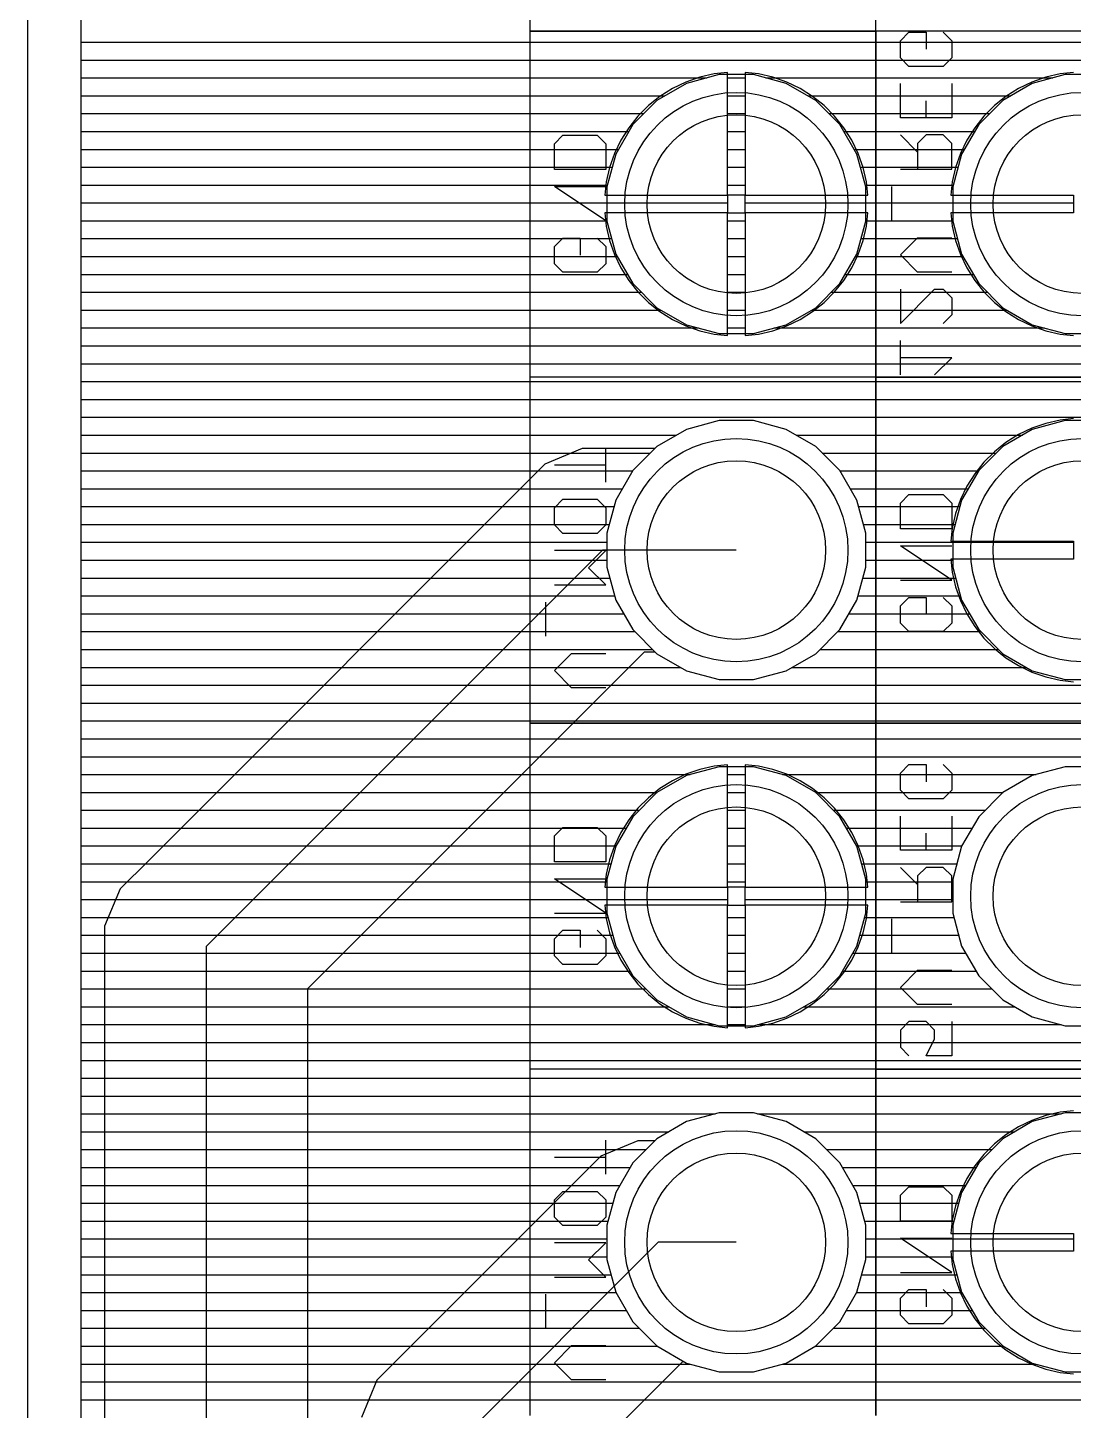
# Model space of a CAD drawing. Extents: x 0 to 5.05, y 0 to 8.75.
# Drawn here: x 0 to 0.937, y 0.855 to 2.093 of the extents above; entities that cross this region are included whole.
import ezdxf

# ---------------------------------------------------------------- set-up
doc = ezdxf.new("R2010")
doc.units = 0
for name, color, linetype in [('1', 22, 'CONTINUOUS'), ('16', 175, 'CONTINUOUS'), ('17', 82, 'CONTINUOUS'), ('20', 6, 'CONTINUOUS'), ('22', 253, 'CONTINUOUS'), ('24', 7, 'CONTINUOUS'), ('44', 253, 'CONTINUOUS'), ('52', 253, 'CONTINUOUS')]:
    doc.layers.add(name, color=color, linetype=linetype)

# ---------------------------------------------------------------- blocks, each defined once
blk = doc.blocks.new('ROUNDP')
blk.add_circle((0, 0), 0.5)

msp = doc.modelspace()

# ---------------------------------------------------------------- linework, layer by layer
at = {"layer": '1'}
for p, q in [((0.048, 0.048), (0.048, 5.090172)), ((0.048, 2.08), (3.404, 2.08)), ((0.048, 2.064), (3.404, 2.064)), ((0.048, 2.048), (0.608532, 2.048)), ((0.619728, 2.051), (0.590226, 2.043095)), ((0.650272, 2.051), (0.619728, 2.051)), ((0.679774, 2.043095), (0.650272, 2.051)), ((0.661468, 2.048), (0.910662, 2.048)), ((0.899772, 2.044189), (0.887831, 2.038439)), ((0.912282, 2.048567), (0.899772, 2.044189)), ((0.925203, 2.051516), (0.912282, 2.048567)), ((0.937, 2.052845), (0.925203, 2.051516)), ((0.048, 2.032), (0.571009, 2.032)), ((0.590226, 2.043095), (0.563774, 2.027823)), ((0.706226, 2.027823), (0.679774, 2.043095)), ((0.698991, 2.032), (0.877584, 2.032)), ((0.876609, 2.031388), (0.866247, 2.023124)), ((0.887831, 2.038439), (0.876609, 2.031388)), ((0.563774, 2.027823), (0.542177, 2.006226)), ((0.727823, 2.006226), (0.706226, 2.027823)), ((0.866247, 2.023124), (0.856876, 2.013753)), ((0.048, 2.016), (0.551951, 2.016)), ((0.718049, 2.016), (0.859123, 2.016)), ((0.856876, 2.013753), (0.848612, 2.003391)), ((0.048, 2), (0.538583, 2)), ((0.542177, 2.006226), (0.526905, 1.979774)), ((0.743095, 1.979774), (0.727823, 2.006226)), ((0.731417, 2), (0.846482, 2)), ((0.848612, 2.003391), (0.841561, 1.992169)), ((0.048, 1.984), (0.529345, 1.984)), ((0.740655, 1.984), (0.837627, 1.984)), ((0.841561, 1.992169), (0.83581, 1.980228)), ((0.526905, 1.979774), (0.519, 1.950272)), ((0.751, 1.950272), (0.743095, 1.979774)), ((0.83581, 1.980228), (0.831433, 1.967718)), ((0.048, 1.968), (0.52375, 1.968)), ((0.74625, 1.968), (0.831532, 1.968)), ((0.831433, 1.967718), (0.828484, 1.954797)), ((0.048, 1.952), (0.519463, 1.952)), ((0.519, 1.950272), (0.519, 1.919728)), ((0.750537, 1.952), (0.828169, 1.952)), ((0.751, 1.919728), (0.751, 1.950272)), ((0.828484, 1.954797), (0.827155, 1.943)), ((0.048, 1.936), (0.519, 1.936)), ((0.751, 1.936), (0.936999, 1.936)), ((0.827155, 1.943), (0.936999, 1.943)), ((0.936999, 1.943), (0.936999, 1.927)), ((0.048, 1.92), (0.519, 1.92)), ((0.519, 1.919728), (0.526905, 1.890226)), ((0.743095, 1.890226), (0.751, 1.919728)), ((0.751, 1.92), (0.827943, 1.92)), ((0.936999, 1.927), (0.827155, 1.927)), ((0.827155, 1.927), (0.828484, 1.915203)), ((0.828484, 1.915203), (0.831433, 1.902282)), ((0.048, 1.904), (0.523214, 1.904)), ((0.746785, 1.904), (0.831041, 1.904)), ((0.831433, 1.902282), (0.83581, 1.889772)), ((0.048, 1.888), (0.52819, 1.888)), ((0.526905, 1.890226), (0.542177, 1.863774)), ((0.727823, 1.863774), (0.743095, 1.890226)), ((0.74181, 1.888), (0.836664, 1.888)), ((0.83581, 1.889772), (0.841561, 1.877831)), ((0.048, 1.872), (0.537428, 1.872)), ((0.732572, 1.872), (0.845225, 1.872)), ((0.841561, 1.877831), (0.848612, 1.866609)), ((0.542177, 1.863774), (0.563774, 1.842177)), ((0.706226, 1.842177), (0.727823, 1.863774)), ((0.848612, 1.866609), (0.856876, 1.856247)), ((0.048, 1.856), (0.549951, 1.856)), ((0.720049, 1.856), (0.857123, 1.856)), ((0.856876, 1.856247), (0.866247, 1.846876)), ((0.866247, 1.846876), (0.876609, 1.838612)), ((0.048, 1.84), (0.567545, 1.84)), ((0.563774, 1.842177), (0.590226, 1.826905)), ((0.679774, 1.826905), (0.706226, 1.842177)), ((0.702455, 1.84), (0.874869, 1.84)), ((0.876609, 1.838612), (0.887831, 1.831561)), ((0.048, 1.824), (0.601068, 1.824)), ((0.590226, 1.826905), (0.619728, 1.819)), ((0.650272, 1.819), (0.679774, 1.826905)), ((0.668932, 1.824), (0.904946, 1.824)), ((0.887831, 1.831561), (0.899772, 1.82581)), ((0.899772, 1.82581), (0.912282, 1.821433)), ((0.912282, 1.821433), (0.925203, 1.818484)), ((0.619728, 1.819), (0.650272, 1.819)), ((0.925203, 1.818484), (0.937, 1.817155)), ((0.048, 1.808), (3.088367, 1.808)), ((0.048, 1.792), (3.079072, 1.792)), ((0.048, 1.776), (3.072582, 1.776)), ((0.048, 1.76), (3.06853, 1.76)), ((0.048, 1.744), (3.176999, 1.744)), ((0.619728, 1.741), (0.590226, 1.733095)), ((0.650272, 1.741), (0.619728, 1.741)), ((0.679774, 1.733095), (0.650272, 1.741)), ((0.929728, 1.741), (0.900226, 1.733095)), ((0.960272, 1.741), (0.929728, 1.741)), ((0.048, 1.728), (0.581401, 1.728)), ((0.590226, 1.733095), (0.563774, 1.717823)), ((0.706226, 1.717823), (0.679774, 1.733095)), ((0.688599, 1.728), (0.891401, 1.728)), ((0.900226, 1.733095), (0.873774, 1.717823)), ((0.048, 1.712), (0.487242, 1.712)), ((0.496899, 1.716), (0.463453, 1.702146)), ((0.561951, 1.716), (0.496899, 1.716)), ((0.563774, 1.717823), (0.561951, 1.716)), ((0.727823, 1.696226), (0.706226, 1.717823)), ((0.712049, 1.712), (0.867951, 1.712)), ((0.873774, 1.717823), (0.852177, 1.696226)), ((0.463453, 1.702146), (0.108453, 1.347146)), ((0.048, 1.696), (0.457307, 1.696)), ((0.743095, 1.669774), (0.727823, 1.696226)), ((0.727953, 1.696), (0.852047, 1.696)), ((0.852177, 1.696226), (0.836905, 1.669774)), ((0.048, 1.68), (0.441307, 1.68)), ((0.737191, 1.68), (0.842809, 1.68)), ((0.048, 1.664), (0.425307, 1.664)), ((0.751, 1.640272), (0.743095, 1.669774)), ((0.744642, 1.664), (0.835358, 1.664)), ((0.836905, 1.669774), (0.829, 1.640272)), ((0.048, 1.648), (0.409307, 1.648)), ((0.748929, 1.648), (0.831071, 1.648)), ((0.751, 1.609728), (0.751, 1.640272)), ((0.829, 1.640272), (0.829, 1.609728)), ((0.048, 1.632), (0.393307, 1.632)), ((0.515, 1.625), (0.16, 1.27)), ((0.635, 1.625), (0.515, 1.625)), ((0.751, 1.632), (0.829, 1.632)), ((0.048, 1.616), (0.377307, 1.616)), ((0.751, 1.616), (0.829, 1.616)), ((0.048, 1.6), (0.361307, 1.6)), ((0.743095, 1.580226), (0.751, 1.609728)), ((0.748393, 1.6), (0.831607, 1.6)), ((0.829, 1.609728), (0.836905, 1.580226)), ((0.048, 1.584), (0.345307, 1.584)), ((0.727823, 1.553774), (0.743095, 1.580226)), ((0.744106, 1.584), (0.835894, 1.584)), ((0.836905, 1.580226), (0.852177, 1.553774)), ((0.048, 1.568), (0.329307, 1.568)), ((0.736036, 1.568), (0.843964, 1.568)), ((0.048, 1.552), (0.313307, 1.552)), ((0.706226, 1.532177), (0.727823, 1.553774)), ((0.726049, 1.552), (0.853951, 1.552)), ((0.852177, 1.553774), (0.873774, 1.532177)), ((0.048, 1.536), (0.297307, 1.536)), ((0.710049, 1.536), (0.869951, 1.536)), ((0.251, 1.232307), (0.552693, 1.534)), ((0.552693, 1.534), (0.561951, 1.534)), ((0.561951, 1.534), (0.563774, 1.532177)), ((0.563774, 1.532177), (0.590226, 1.516905)), ((0.679774, 1.516905), (0.706226, 1.532177)), ((0.873774, 1.532177), (0.900226, 1.516905)), ((0.048, 1.52), (0.281307, 1.52)), ((0.538693, 1.52), (0.584865, 1.52)), ((0.590226, 1.516905), (0.619728, 1.509)), ((0.650272, 1.509), (0.679774, 1.516905)), ((0.685135, 1.52), (0.894865, 1.52)), ((0.900226, 1.516905), (0.929728, 1.509)), ((0.048, 1.504), (0.265307, 1.504)), ((0.522693, 1.504), (3.094951, 1.504)), ((0.619728, 1.509), (0.650272, 1.509)), ((0.929728, 1.509), (0.960272, 1.509)), ((0.048, 1.488), (0.249307, 1.488)), ((0.506693, 1.488), (3.084541, 1.488)), ((0.048, 1.472), (0.233307, 1.472)), ((0.490693, 1.472), (3.076162, 1.472)), ((0.048, 1.456), (0.217307, 1.456)), ((0.474693, 1.456), (3.071875, 1.456)), ((0.048, 1.44), (0.201307, 1.44)), ((0.458693, 1.44), (3.069, 1.44)), ((0.619728, 1.431), (0.590226, 1.423095)), ((0.650272, 1.431), (0.619728, 1.431)), ((0.679774, 1.423095), (0.650272, 1.431)), ((0.929728, 1.431), (0.900226, 1.423095)), ((0.960272, 1.431), (0.929728, 1.431)), ((0.048, 1.424), (0.185307, 1.424)), ((0.442693, 1.424), (0.593604, 1.424)), ((0.590226, 1.423095), (0.563774, 1.407823)), ((0.676396, 1.424), (0.903604, 1.424)), ((0.706226, 1.407823), (0.679774, 1.423095)), ((0.900226, 1.423095), (0.873774, 1.407823)), ((0.048, 1.408), (0.169307, 1.408)), ((0.426693, 1.408), (0.564081, 1.408)), ((0.563774, 1.407823), (0.542177, 1.386226)), ((0.705919, 1.408), (0.874081, 1.408)), ((0.727823, 1.386226), (0.706226, 1.407823)), ((0.873774, 1.407823), (0.852177, 1.386226)), ((0.048, 1.392), (0.153307, 1.392)), ((0.410693, 1.392), (0.547951, 1.392)), ((0.722049, 1.392), (0.857951, 1.392)), ((0.048, 1.376), (0.137307, 1.376)), ((0.394693, 1.376), (0.536273, 1.376)), ((0.542177, 1.386226), (0.526905, 1.359774)), ((0.743095, 1.359774), (0.727823, 1.386226)), ((0.733727, 1.376), (0.846273, 1.376)), ((0.852177, 1.386226), (0.836905, 1.359774)), ((0.048, 1.36), (0.121307, 1.36)), ((0.378693, 1.36), (0.527036, 1.36)), ((0.526905, 1.359774), (0.519, 1.330272)), ((0.742964, 1.36), (0.837036, 1.36)), ((0.751, 1.330272), (0.743095, 1.359774)), ((0.836905, 1.359774), (0.829, 1.330272)), ((0.048, 1.344), (0.105307, 1.344)), ((0.108453, 1.347146), (0.082854, 1.321547)), ((0.362693, 1.344), (0.522679, 1.344)), ((0.747321, 1.344), (0.832679, 1.344)), ((0.048, 1.328), (0.089307, 1.328)), ((0.346693, 1.328), (0.519, 1.328)), ((0.519, 1.330272), (0.519, 1.299728)), ((0.751, 1.299728), (0.751, 1.330272)), ((0.751, 1.328), (0.829, 1.328)), ((0.829, 1.330272), (0.829, 1.299728)), ((0.082854, 1.321547), (0.069, 1.288101)), ((0.048, 1.312), (0.078899, 1.312)), ((0.330693, 1.312), (0.519, 1.312)), ((0.751, 1.312), (0.829, 1.312)), ((0.048, 1.296), (0.072272, 1.296)), ((0.069, 1.288101), (0.069, 0.617396)), ((0.314693, 1.296), (0.519999, 1.296)), ((0.519, 1.299728), (0.526905, 1.270226)), ((0.743095, 1.270226), (0.751, 1.299728)), ((0.750001, 1.296), (0.829999, 1.296)), ((0.829, 1.299728), (0.836905, 1.270226)), ((0.048, 1.28), (0.069, 1.28)), ((0.298693, 1.28), (0.524286, 1.28)), ((0.745714, 1.28), (0.834286, 1.28)), ((0.048, 1.264), (0.069, 1.264)), ((0.16, 1.27), (0.16, 0.6)), ((0.282693, 1.264), (0.5305, 1.264)), ((0.526905, 1.270226), (0.542177, 1.243774)), ((0.727823, 1.243774), (0.743095, 1.270226)), ((0.7395, 1.264), (0.8405, 1.264)), ((0.836905, 1.270226), (0.852177, 1.243774)), ((0.048, 1.248), (0.069, 1.248)), ((0.266693, 1.248), (0.539737, 1.248)), ((0.542177, 1.243774), (0.563774, 1.222177)), ((0.706226, 1.222177), (0.727823, 1.243774)), ((0.730263, 1.248), (0.849737, 1.248)), ((0.852177, 1.243774), (0.873774, 1.222177)), ((0.048, 1.232), (0.069, 1.232)), ((0.251, 0.638491), (0.251, 1.232307)), ((0.251, 1.232), (0.553951, 1.232)), ((0.716049, 1.232), (0.863951, 1.232)), ((0.048, 1.216), (0.069, 1.216)), ((0.251, 1.216), (0.574473, 1.216)), ((0.563774, 1.222177), (0.590226, 1.206905)), ((0.679774, 1.206905), (0.706226, 1.222177)), ((0.695527, 1.216), (0.884473, 1.216)), ((0.873774, 1.222177), (0.900226, 1.206905)), ((0.590226, 1.206905), (0.619728, 1.199)), ((0.650272, 1.199), (0.679774, 1.206905)), ((0.900226, 1.206905), (0.929728, 1.199)), ((0.048, 1.2), (0.069, 1.2)), ((0.251, 1.2), (0.615996, 1.2)), ((0.619728, 1.199), (0.650272, 1.199)), ((0.654004, 1.2), (0.925996, 1.2)), ((0.929728, 1.199), (0.960272, 1.199)), ((0.048, 1.184), (0.069, 1.184)), ((0.251, 1.184), (1.717307, 1.184)), ((0.048, 1.168), (0.069, 1.168)), ((0.251, 1.168), (1.733307, 1.168)), ((0.048, 1.152), (0.069, 1.152)), ((0.251, 1.152), (1.749307, 1.152)), ((0.048, 1.136), (0.069, 1.136)), ((0.251, 1.136), (1.765307, 1.136)), ((0.048, 1.12), (0.069, 1.12)), ((0.251, 1.12), (0.615997, 1.12)), ((0.619728, 1.121), (0.590226, 1.113095)), ((0.650272, 1.121), (0.619728, 1.121)), ((0.679774, 1.113095), (0.650272, 1.121)), ((0.654003, 1.12), (0.925997, 1.12)), ((0.929728, 1.121), (0.900226, 1.113095)), ((0.960272, 1.121), (0.929728, 1.121)), ((0.048, 1.104), (0.069, 1.104)), ((0.251, 1.104), (0.574473, 1.104)), ((0.590226, 1.113095), (0.563774, 1.097823)), ((0.706226, 1.097823), (0.679774, 1.113095)), ((0.695527, 1.104), (0.884473, 1.104)), ((0.900226, 1.113095), (0.873774, 1.097823)), ((0.546899, 1.096), (0.513453, 1.082146)), ((0.561951, 1.096), (0.546899, 1.096)), ((0.563774, 1.097823), (0.561951, 1.096)), ((0.727823, 1.076226), (0.706226, 1.097823)), ((0.873774, 1.097823), (0.852177, 1.076226)), ((0.048, 1.088), (0.069, 1.088)), ((0.251, 1.088), (0.527586, 1.088)), ((0.513453, 1.082146), (0.338453, 0.907146)), ((0.716049, 1.088), (0.863951, 1.088)), ((0.048, 1.072), (0.069, 1.072)), ((0.251, 1.072), (0.503307, 1.072)), ((0.743095, 1.049774), (0.727823, 1.076226)), ((0.730263, 1.072), (0.849737, 1.072)), ((0.852177, 1.076226), (0.836905, 1.049774)), ((0.048, 1.056), (0.069, 1.056)), ((0.251, 1.056), (0.487307, 1.056)), ((0.7395, 1.056), (0.8405, 1.056)), ((0.751, 1.020272), (0.743095, 1.049774)), ((0.836905, 1.049774), (0.829, 1.020272)), ((0.048, 1.04), (0.069, 1.04)), ((0.251, 1.04), (0.471307, 1.04)), ((0.745714, 1.04), (0.834286, 1.04)), ((0.048, 1.024), (0.069, 1.024)), ((0.251, 1.024), (0.455307, 1.024)), ((0.750001, 1.024), (0.829999, 1.024)), ((0.751, 0.989728), (0.751, 1.020272)), ((0.829, 1.020272), (0.829, 0.989728)), ((0.048, 1.008), (0.069, 1.008)), ((0.251, 1.008), (0.439307, 1.008)), ((0.565, 1.005), (0.39, 0.83)), ((0.635, 1.005), (0.565, 1.005)), ((0.751, 1.008), (0.829, 1.008)), ((0.048, 0.992), (0.069, 0.992)), ((0.251, 0.992), (0.423307, 0.992)), ((0.751, 0.992), (0.829, 0.992)), ((0.743095, 0.960226), (0.751, 0.989728)), ((0.829, 0.989728), (0.836905, 0.960226)), ((0.048, 0.976), (0.069, 0.976)), ((0.251, 0.976), (0.407307, 0.976)), ((0.747321, 0.976), (0.832678, 0.976)), ((0.048, 0.96), (0.069, 0.96)), ((0.251, 0.96), (0.391307, 0.96)), ((0.727823, 0.933774), (0.743095, 0.960226)), ((0.742964, 0.96), (0.837035, 0.96)), ((0.836905, 0.960226), (0.852177, 0.933774)), ((0.048, 0.944), (0.069, 0.944)), ((0.251, 0.944), (0.375307, 0.944)), ((0.733727, 0.944), (0.846273, 0.944)), ((0.706226, 0.912177), (0.727823, 0.933774)), ((0.852177, 0.933774), (0.873774, 0.912177)), ((0.048, 0.928), (0.069, 0.928)), ((0.251, 0.928), (0.359307, 0.928)), ((0.722049, 0.928), (0.857951, 0.928)), ((0.048, 0.912), (0.069, 0.912)), ((0.251, 0.912), (0.343307, 0.912)), ((0.338453, 0.907146), (0.312854, 0.881547)), ((0.679774, 0.896905), (0.706226, 0.912177)), ((0.705919, 0.912), (0.874081, 0.912)), ((0.873774, 0.912177), (0.900226, 0.896905)), ((0.048, 0.896), (0.069, 0.896)), ((0.251, 0.896), (0.327307, 0.896)), ((0.481, 0.792307), (0.587292, 0.898599)), ((0.584693, 0.896), (0.593604, 0.896)), ((0.587292, 0.898599), (0.590226, 0.896905)), ((0.590226, 0.896905), (0.619728, 0.889)), ((0.650272, 0.889), (0.679774, 0.896905)), ((0.676396, 0.896), (0.903604, 0.896)), ((0.900226, 0.896905), (0.929728, 0.889)), ((0.048, 0.88), (0.069, 0.88)), ((0.251, 0.88), (0.312213, 0.88)), ((0.312854, 0.881547), (0.299, 0.848101)), ((0.568693, 0.88), (1.939, 0.88)), ((0.619728, 0.889), (0.650272, 0.889)), ((0.929728, 0.889), (0.960272, 0.889)), ((0.048, 0.864), (0.069, 0.864)), ((0.251, 0.864), (0.305586, 0.864)), ((0.552693, 0.864), (1.939, 0.864))]:
    msp.add_line(p, q, dxfattribs=at)
at = {"layer": '16'}
for p, q in [((0.048, 0.048), (0.048, 3.950172)), ((0.048, 2.08), (1.441307, 2.08)), ((0.048, 2.064), (1.457307, 2.064)), ((0.048, 2.048), (0.600662, 2.048)), ((0.589772, 2.044189), (0.577831, 2.038439)), ((0.602282, 2.048567), (0.589772, 2.044189)), ((0.615203, 2.051516), (0.602282, 2.048567)), ((0.627, 2.052845), (0.615203, 2.051516)), ((0.627, 1.943), (0.627, 2.052845)), ((0.627, 2.048), (0.643, 2.048)), ((0.654797, 2.051516), (0.643, 2.052845)), ((0.643, 2.052845), (0.643, 1.943)), ((0.667718, 2.048567), (0.654797, 2.051516)), ((0.680228, 2.044189), (0.667718, 2.048567)), ((0.669338, 2.048), (0.918532, 2.048)), ((0.692169, 2.038439), (0.680228, 2.044189)), ((0.929728, 2.051), (0.900226, 2.043095)), ((0.960272, 2.051), (0.929728, 2.051)), ((0.048, 2.032), (0.567584, 2.032)), ((0.566609, 2.031388), (0.556247, 2.023124)), ((0.577831, 2.038439), (0.566609, 2.031388)), ((0.627, 2.032), (0.643, 2.032)), ((0.703391, 2.031388), (0.692169, 2.038439)), ((0.702416, 2.032), (0.881009, 2.032)), ((0.713753, 2.023124), (0.703391, 2.031388)), ((0.900226, 2.043095), (0.873774, 2.027823)), ((0.556247, 2.023124), (0.546876, 2.013753)), ((0.723124, 2.013753), (0.713753, 2.023124)), ((0.873774, 2.027823), (0.852177, 2.006226)), ((0.048, 2.016), (0.549123, 2.016)), ((0.546876, 2.013753), (0.538612, 2.003391)), ((0.627, 2.016), (0.643, 2.016)), ((0.720877, 2.016), (0.861951, 2.016)), ((0.731388, 2.003391), (0.723124, 2.013753)), ((0.048, 2), (0.536482, 2)), ((0.538612, 2.003391), (0.531561, 1.992169)), ((0.627, 2), (0.643, 2)), ((0.738439, 1.992169), (0.731388, 2.003391)), ((0.733518, 2), (0.848583, 2)), ((0.852177, 2.006226), (0.836905, 1.979774)), ((0.048, 1.984), (0.527627, 1.984)), ((0.531561, 1.992169), (0.52581, 1.980228)), ((0.627, 1.984), (0.643, 1.984)), ((0.744189, 1.980228), (0.738439, 1.992169)), ((0.742373, 1.984), (0.839345, 1.984)), ((0.52581, 1.980228), (0.521433, 1.967718)), ((0.748567, 1.967718), (0.744189, 1.980228)), ((0.836905, 1.979774), (0.829, 1.950272)), ((0.048, 1.968), (0.521532, 1.968)), ((0.521433, 1.967718), (0.518484, 1.954797)), ((0.627, 1.968), (0.643, 1.968)), ((0.748468, 1.968), (0.83375, 1.968)), ((0.751516, 1.954797), (0.748567, 1.967718)), ((0.048, 1.952), (0.518169, 1.952)), ((0.518484, 1.954797), (0.517155, 1.943)), ((0.627, 1.952), (0.643, 1.952)), ((0.752845, 1.943), (0.751516, 1.954797)), ((0.751831, 1.952), (0.829463, 1.952)), ((0.829, 1.950272), (0.829, 1.919728)), ((0.048, 1.936), (0.626999, 1.936)), ((0.517155, 1.943), (0.626999, 1.943)), ((0.626999, 1.943), (0.626999, 1.927)), ((0.643, 1.943), (0.627, 1.943)), ((0.643, 1.927), (0.643, 1.943)), ((0.643, 1.943), (0.752845, 1.943)), ((0.643, 1.936), (0.829, 1.936)), ((0.048, 1.92), (0.517943, 1.92)), ((0.626999, 1.927), (0.517155, 1.927)), ((0.517155, 1.927), (0.518484, 1.915203)), ((0.627, 1.817155), (0.627, 1.926999)), ((0.627, 1.926999), (0.643, 1.926999)), ((0.627, 1.92), (0.643, 1.92)), ((0.752845, 1.927), (0.643, 1.927)), ((0.643, 1.926999), (0.643, 1.817155)), ((0.751516, 1.915203), (0.752845, 1.927)), ((0.752056, 1.92), (0.829, 1.92)), ((0.829, 1.919728), (0.836905, 1.890226)), ((0.518484, 1.915203), (0.521433, 1.902282)), ((0.748567, 1.902282), (0.751516, 1.915203)), ((0.048, 1.904), (0.521041, 1.904)), ((0.521433, 1.902282), (0.52581, 1.889772)), ((0.627, 1.904), (0.643, 1.904)), ((0.744189, 1.889772), (0.748567, 1.902282)), ((0.748959, 1.904), (0.833214, 1.904)), ((0.048, 1.888), (0.526664, 1.888)), ((0.52581, 1.889772), (0.531561, 1.877831)), ((0.627, 1.888), (0.643, 1.888)), ((0.738439, 1.877831), (0.744189, 1.889772)), ((0.743336, 1.888), (0.83819, 1.888)), ((0.836905, 1.890226), (0.852177, 1.863774)), ((0.048, 1.872), (0.535225, 1.872)), ((0.531561, 1.877831), (0.538612, 1.866609)), ((0.627, 1.872), (0.643, 1.872)), ((0.731388, 1.866609), (0.738439, 1.877831)), ((0.734775, 1.872), (0.847428, 1.872)), ((0.538612, 1.866609), (0.546876, 1.856247)), ((0.723124, 1.856247), (0.731388, 1.866609)), ((0.852177, 1.863774), (0.873774, 1.842177)), ((0.048, 1.856), (0.547123, 1.856)), ((0.546876, 1.856247), (0.556247, 1.846876)), ((0.556247, 1.846876), (0.566609, 1.838612)), ((0.627, 1.856), (0.643, 1.856)), ((0.703391, 1.838612), (0.713753, 1.846876)), ((0.713753, 1.846876), (0.723124, 1.856247)), ((0.722877, 1.856), (0.859951, 1.856)), ((0.048, 1.84), (0.564869, 1.84)), ((0.566609, 1.838612), (0.577831, 1.831561)), ((0.627, 1.84), (0.643, 1.84)), ((0.692169, 1.831561), (0.703391, 1.838612)), ((0.705131, 1.84), (0.877545, 1.84)), ((0.873774, 1.842177), (0.900226, 1.826905)), ((0.048, 1.824), (0.594946, 1.824)), ((0.577831, 1.831561), (0.589772, 1.82581)), ((0.589772, 1.82581), (0.602282, 1.821433)), ((0.602282, 1.821433), (0.615203, 1.818484)), ((0.627, 1.824), (0.643, 1.824)), ((0.654797, 1.818484), (0.667718, 1.821433)), ((0.667718, 1.821433), (0.680228, 1.82581)), ((0.675054, 1.824), (0.911068, 1.824)), ((0.680228, 1.82581), (0.692169, 1.831561)), ((0.900226, 1.826905), (0.929728, 1.819)), ((0.615203, 1.818484), (0.627, 1.817155)), ((0.643, 1.817155), (0.654797, 1.818484)), ((0.929728, 1.819), (0.960272, 1.819)), ((0.048, 1.808), (2.329497, 1.808)), ((0.048, 1.792), (3.081077, 1.792)), ((0.048, 1.776), (3.074554, 1.776)), ((0.048, 1.76), (3.070267, 1.76)), ((0.048, 1.744), (3.069, 1.744)), ((0.619728, 1.741), (0.590226, 1.733095)), ((0.650272, 1.741), (0.619728, 1.741)), ((0.679774, 1.733095), (0.650272, 1.741)), ((0.899772, 1.734189), (0.887831, 1.728439)), ((0.912282, 1.738567), (0.899772, 1.734189)), ((0.925203, 1.741516), (0.912282, 1.738567)), ((0.937, 1.742845), (0.925203, 1.741516)), ((0.048, 1.728), (0.581401, 1.728)), ((0.590226, 1.733095), (0.563774, 1.717823)), ((0.706226, 1.717823), (0.679774, 1.733095)), ((0.688599, 1.728), (0.887133, 1.728)), ((0.887831, 1.728439), (0.876609, 1.721388)), ((0.048, 1.712), (0.557951, 1.712)), ((0.563774, 1.717823), (0.542177, 1.696226)), ((0.727823, 1.696226), (0.706226, 1.717823)), ((0.712049, 1.712), (0.865123, 1.712)), ((0.866247, 1.713124), (0.856876, 1.703753)), ((0.876609, 1.721388), (0.866247, 1.713124)), ((0.856876, 1.703753), (0.848612, 1.693391)), ((0.048, 1.696), (0.542047, 1.696)), ((0.542177, 1.696226), (0.526905, 1.669774)), ((0.743095, 1.669774), (0.727823, 1.696226)), ((0.727953, 1.696), (0.850693, 1.696)), ((0.848612, 1.693391), (0.841561, 1.682169)), ((0.048, 1.68), (0.532809, 1.68)), ((0.737191, 1.68), (0.840517, 1.68)), ((0.841561, 1.682169), (0.83581, 1.670228)), ((0.048, 1.664), (0.525358, 1.664)), ((0.526905, 1.669774), (0.519, 1.640272)), ((0.751, 1.640272), (0.743095, 1.669774)), ((0.744642, 1.664), (0.833631, 1.664)), ((0.83581, 1.670228), (0.831433, 1.657718)), ((0.048, 1.648), (0.521071, 1.648)), ((0.748929, 1.648), (0.829215, 1.648)), ((0.831433, 1.657718), (0.828484, 1.644797)), ((0.519, 1.640272), (0.519, 1.609728)), ((0.751, 1.609728), (0.751, 1.640272)), ((0.828484, 1.644797), (0.827155, 1.633)), ((0.048, 1.632), (0.519, 1.632)), ((0.751, 1.632), (0.936999, 1.632)), ((0.827155, 1.633), (0.936999, 1.633)), ((0.936999, 1.633), (0.936999, 1.617)), ((0.048, 1.616), (0.519, 1.616)), ((0.751, 1.616), (0.827267, 1.616)), ((0.936999, 1.617), (0.827155, 1.617)), ((0.827155, 1.617), (0.828484, 1.605203)), ((0.048, 1.6), (0.521607, 1.6)), ((0.519, 1.609728), (0.526905, 1.580226)), ((0.743095, 1.580226), (0.751, 1.609728)), ((0.748393, 1.6), (0.829671, 1.6)), ((0.828484, 1.605203), (0.831433, 1.592282)), ((0.831433, 1.592282), (0.83581, 1.579772)), ((0.048, 1.584), (0.525894, 1.584)), ((0.526905, 1.580226), (0.542177, 1.553774)), ((0.727823, 1.553774), (0.743095, 1.580226)), ((0.744106, 1.584), (0.834331, 1.584)), ((0.83581, 1.579772), (0.841561, 1.567831)), ((0.048, 1.568), (0.533964, 1.568)), ((0.736036, 1.568), (0.84148, 1.568)), ((0.841561, 1.567831), (0.848612, 1.556609)), ((0.048, 1.552), (0.543951, 1.552)), ((0.542177, 1.553774), (0.563774, 1.532177)), ((0.706226, 1.532177), (0.727823, 1.553774)), ((0.726049, 1.552), (0.852288, 1.552)), ((0.848612, 1.556609), (0.856876, 1.546247)), ((0.048, 1.536), (0.559951, 1.536)), ((0.710049, 1.536), (0.867345, 1.536)), ((0.856876, 1.546247), (0.866247, 1.536876)), ((0.866247, 1.536876), (0.876609, 1.528612)), ((0.563774, 1.532177), (0.590226, 1.516905)), ((0.679774, 1.516905), (0.706226, 1.532177)), ((0.876609, 1.528612), (0.887831, 1.521561)), ((0.048, 1.52), (0.584865, 1.52)), ((0.590226, 1.516905), (0.619728, 1.509)), ((0.650272, 1.509), (0.679774, 1.516905)), ((0.685135, 1.52), (0.891072, 1.52)), ((0.887831, 1.521561), (0.899772, 1.51581)), ((0.899772, 1.51581), (0.912282, 1.511433)), ((0.912282, 1.511433), (0.925203, 1.508484)), ((0.048, 1.504), (3.093086, 1.504)), ((0.619728, 1.509), (0.650272, 1.509)), ((0.925203, 1.508484), (0.937, 1.507155)), ((0.048, 1.488), (3.082083, 1.488)), ((0.048, 1.472), (3.074681, 1.472)), ((0.048, 1.456), (3.0699, 1.456)), ((0.048, 1.44), (3.06738, 1.44)), ((0.602282, 1.428567), (0.589772, 1.424189)), ((0.615203, 1.431516), (0.602282, 1.428567)), ((0.627, 1.432845), (0.615203, 1.431516)), ((0.627, 1.323), (0.627, 1.432845)), ((0.654797, 1.431516), (0.643, 1.432845)), ((0.643, 1.432845), (0.643, 1.323)), ((0.667718, 1.428567), (0.654797, 1.431516)), ((0.680228, 1.424189), (0.667718, 1.428567)), ((0.929728, 1.431), (0.900226, 1.423095)), ((0.960272, 1.431), (0.929728, 1.431)), ((0.048, 1.424), (0.589379, 1.424)), ((0.577831, 1.418439), (0.566609, 1.411388)), ((0.589772, 1.424189), (0.577831, 1.418439)), ((0.627, 1.424), (0.643, 1.424)), ((0.692169, 1.418439), (0.680228, 1.424189)), ((0.680621, 1.424), (0.903604, 1.424)), ((0.703391, 1.411388), (0.692169, 1.418439)), ((0.900226, 1.423095), (0.873774, 1.407823)), ((0.048, 1.408), (0.562361, 1.408)), ((0.556247, 1.403124), (0.546876, 1.393753)), ((0.566609, 1.411388), (0.556247, 1.403124)), ((0.627, 1.408), (0.643, 1.408)), ((0.713753, 1.403124), (0.703391, 1.411388)), ((0.707639, 1.408), (0.874081, 1.408)), ((0.723124, 1.393753), (0.713753, 1.403124)), ((0.873774, 1.407823), (0.852177, 1.386226)), ((0.048, 1.392), (0.545478, 1.392)), ((0.546876, 1.393753), (0.538612, 1.383391)), ((0.627, 1.392), (0.643, 1.392)), ((0.731388, 1.383391), (0.723124, 1.393753)), ((0.724522, 1.392), (0.857951, 1.392)), ((0.048, 1.376), (0.533968, 1.376)), ((0.538612, 1.383391), (0.531561, 1.372169)), ((0.627, 1.376), (0.643, 1.376)), ((0.738439, 1.372169), (0.731388, 1.383391)), ((0.736032, 1.376), (0.846273, 1.376)), ((0.852177, 1.386226), (0.836905, 1.359774)), ((0.531561, 1.372169), (0.52581, 1.360228)), ((0.744189, 1.360228), (0.738439, 1.372169)), ((0.048, 1.36), (0.525731, 1.36)), ((0.52581, 1.360228), (0.521433, 1.347718)), ((0.627, 1.36), (0.643, 1.36)), ((0.748567, 1.347718), (0.744189, 1.360228)), ((0.744269, 1.36), (0.837036, 1.36)), ((0.836905, 1.359774), (0.829, 1.330272)), ((0.048, 1.344), (0.520585, 1.344)), ((0.521433, 1.347718), (0.518484, 1.334797)), ((0.627, 1.344), (0.643, 1.344)), ((0.751516, 1.334797), (0.748567, 1.347718)), ((0.749415, 1.344), (0.832679, 1.344)), ((0.048, 1.328), (0.517718, 1.328)), ((0.518484, 1.334797), (0.517155, 1.323)), ((0.627, 1.328), (0.643, 1.328)), ((0.752845, 1.323), (0.751516, 1.334797)), ((0.752282, 1.328), (0.829, 1.328)), ((0.829, 1.330272), (0.829, 1.299728)), ((0.517155, 1.323), (0.626999, 1.323)), ((0.626999, 1.323), (0.626999, 1.307)), ((0.643, 1.323), (0.627, 1.323)), ((0.643, 1.307), (0.643, 1.323)), ((0.643, 1.323), (0.752845, 1.323)), ((0.048, 1.312), (0.626999, 1.312)), ((0.626999, 1.307), (0.517155, 1.307)), ((0.517155, 1.307), (0.518484, 1.295203)), ((0.627, 1.197155), (0.627, 1.306999)), ((0.627, 1.306999), (0.643, 1.306999)), ((0.643, 1.312), (0.829, 1.312)), ((0.752845, 1.307), (0.643, 1.307)), ((0.643, 1.306999), (0.643, 1.197155)), ((0.751516, 1.295203), (0.752845, 1.307)), ((0.048, 1.296), (0.518394, 1.296)), ((0.518484, 1.295203), (0.521433, 1.282282)), ((0.627, 1.296), (0.643, 1.296)), ((0.748567, 1.282282), (0.751516, 1.295203)), ((0.751606, 1.296), (0.829999, 1.296)), ((0.829, 1.299728), (0.836905, 1.270226)), ((0.048, 1.28), (0.522231, 1.28)), ((0.521433, 1.282282), (0.52581, 1.269772)), ((0.627, 1.28), (0.643, 1.28)), ((0.744189, 1.269772), (0.748567, 1.282282)), ((0.747768, 1.28), (0.834286, 1.28)), ((0.048, 1.264), (0.52859, 1.264)), ((0.52581, 1.269772), (0.531561, 1.257831)), ((0.627, 1.264), (0.643, 1.264)), ((0.738439, 1.257831), (0.744189, 1.269772)), ((0.74141, 1.264), (0.8405, 1.264)), ((0.836905, 1.270226), (0.852177, 1.243774)), ((0.531561, 1.257831), (0.538612, 1.246609)), ((0.731388, 1.246609), (0.738439, 1.257831)), ((0.048, 1.248), (0.537738, 1.248)), ((0.538612, 1.246609), (0.546876, 1.236247)), ((0.627, 1.248), (0.643, 1.248)), ((0.723124, 1.236247), (0.731388, 1.246609)), ((0.732262, 1.248), (0.849737, 1.248)), ((0.852177, 1.243774), (0.873774, 1.222177)), ((0.048, 1.232), (0.551123, 1.232)), ((0.546876, 1.236247), (0.556247, 1.226876)), ((0.556247, 1.226876), (0.566609, 1.218612)), ((0.627, 1.232), (0.643, 1.232)), ((0.703391, 1.218612), (0.713753, 1.226876)), ((0.713753, 1.226876), (0.723124, 1.236247)), ((0.718877, 1.232), (0.863951, 1.232)), ((0.048, 1.216), (0.570766, 1.216)), ((0.566609, 1.218612), (0.577831, 1.211561)), ((0.627, 1.216), (0.643, 1.216)), ((0.692169, 1.211561), (0.703391, 1.218612)), ((0.699233, 1.216), (0.884473, 1.216)), ((0.873774, 1.222177), (0.900226, 1.206905)), ((0.577831, 1.211561), (0.589772, 1.20581)), ((0.589772, 1.20581), (0.602282, 1.201433)), ((0.602282, 1.201433), (0.615203, 1.198484)), ((0.654797, 1.198484), (0.667718, 1.201433)), ((0.667718, 1.201433), (0.680228, 1.20581)), ((0.680228, 1.20581), (0.692169, 1.211561)), ((0.900226, 1.206905), (0.929728, 1.199)), ((0.048, 1.2), (0.60856, 1.2)), ((0.615203, 1.198484), (0.627, 1.197155)), ((0.627, 1.2), (0.643, 1.2)), ((0.643, 1.197155), (0.654797, 1.198484)), ((0.661439, 1.2), (0.925996, 1.2)), ((0.929728, 1.199), (0.960272, 1.199)), ((0.048, 1.184), (1.017307, 1.184)), ((0.048, 1.168), (1.033307, 1.168)), ((0.048, 1.152), (1.049307, 1.152)), ((0.048, 1.136), (1.065307, 1.136)), ((0.048, 1.12), (0.615997, 1.12)), ((0.619728, 1.121), (0.590226, 1.113095)), ((0.650272, 1.121), (0.619728, 1.121)), ((0.679774, 1.113095), (0.650272, 1.121)), ((0.654003, 1.12), (0.918561, 1.12)), ((0.912282, 1.118567), (0.899772, 1.114189)), ((0.925203, 1.121516), (0.912282, 1.118567)), ((0.937, 1.122845), (0.925203, 1.121516)), ((0.048, 1.104), (0.574473, 1.104)), ((0.590226, 1.113095), (0.563774, 1.097823)), ((0.706226, 1.097823), (0.679774, 1.113095)), ((0.695527, 1.104), (0.880767, 1.104)), ((0.887831, 1.108439), (0.876609, 1.101388)), ((0.899772, 1.114189), (0.887831, 1.108439)), ((0.563774, 1.097823), (0.542177, 1.076226)), ((0.727823, 1.076226), (0.706226, 1.097823)), ((0.866247, 1.093124), (0.856876, 1.083753)), ((0.876609, 1.101388), (0.866247, 1.093124)), ((0.048, 1.088), (0.553951, 1.088)), ((0.716049, 1.088), (0.861123, 1.088)), ((0.856876, 1.083753), (0.848612, 1.073391)), ((0.048, 1.072), (0.539737, 1.072)), ((0.542177, 1.076226), (0.526905, 1.049774)), ((0.743095, 1.049774), (0.727823, 1.076226)), ((0.730263, 1.072), (0.847738, 1.072)), ((0.848612, 1.073391), (0.841561, 1.062169)), ((0.048, 1.056), (0.5305, 1.056)), ((0.7395, 1.056), (0.83859, 1.056)), ((0.841561, 1.062169), (0.83581, 1.050228)), ((0.526905, 1.049774), (0.519, 1.020272)), ((0.751, 1.020272), (0.743095, 1.049774)), ((0.83581, 1.050228), (0.831433, 1.037718)), ((0.048, 1.04), (0.524286, 1.04)), ((0.745714, 1.04), (0.832232, 1.04)), ((0.831433, 1.037718), (0.828484, 1.024797)), ((0.048, 1.024), (0.519999, 1.024)), ((0.519, 1.020272), (0.519, 0.989728)), ((0.750001, 1.024), (0.828394, 1.024)), ((0.751, 0.989728), (0.751, 1.020272)), ((0.828484, 1.024797), (0.827155, 1.013)), ((0.048, 1.008), (0.519, 1.008)), ((0.751, 1.008), (0.936999, 1.008)), ((0.827155, 1.013), (0.936999, 1.013)), ((0.936999, 1.013), (0.936999, 0.997)), ((0.048, 0.992), (0.519, 0.992)), ((0.751, 0.992), (0.827718, 0.992)), ((0.936999, 0.997), (0.827155, 0.997)), ((0.827155, 0.997), (0.828484, 0.985203)), ((0.519, 0.989728), (0.526905, 0.960226)), ((0.743095, 0.960226), (0.751, 0.989728)), ((0.828484, 0.985203), (0.831433, 0.972282)), ((0.048, 0.976), (0.522678, 0.976)), ((0.747321, 0.976), (0.830584, 0.976)), ((0.831433, 0.972282), (0.83581, 0.959772)), ((0.048, 0.96), (0.527035, 0.96)), ((0.526905, 0.960226), (0.542177, 0.933774)), ((0.727823, 0.933774), (0.743095, 0.960226)), ((0.742964, 0.96), (0.835731, 0.96)), ((0.83581, 0.959772), (0.841561, 0.947831)), ((0.048, 0.944), (0.536273, 0.944)), ((0.733727, 0.944), (0.843968, 0.944)), ((0.841561, 0.947831), (0.848612, 0.936609)), ((0.542177, 0.933774), (0.563774, 0.912177)), ((0.706226, 0.912177), (0.727823, 0.933774)), ((0.848612, 0.936609), (0.856876, 0.926247)), ((0.048, 0.928), (0.547951, 0.928)), ((0.722049, 0.928), (0.855478, 0.928)), ((0.856876, 0.926247), (0.866247, 0.916876)), ((0.866247, 0.916876), (0.876609, 0.908612)), ((0.048, 0.912), (0.564081, 0.912)), ((0.563774, 0.912177), (0.590226, 0.896905)), ((0.679774, 0.896905), (0.706226, 0.912177)), ((0.705919, 0.912), (0.872361, 0.912)), ((0.876609, 0.908612), (0.887831, 0.901561)), ((0.048, 0.896), (0.593604, 0.896)), ((0.590226, 0.896905), (0.619728, 0.889)), ((0.650272, 0.889), (0.679774, 0.896905)), ((0.676396, 0.896), (0.899378, 0.896)), ((0.887831, 0.901561), (0.899772, 0.89581)), ((0.899772, 0.89581), (0.912282, 0.891433)), ((0.048, 0.88), (1.321307, 0.88)), ((0.619728, 0.889), (0.650272, 0.889)), ((0.912282, 0.891433), (0.925203, 0.888484)), ((0.925203, 0.888484), (0.937, 0.887155)), ((0.048, 0.864), (1.349828, 0.864))]:
    msp.add_line(p, q, dxfattribs=at)
at = {"layer": '20'}
msp.add_line((0, 8.75), (0, 0), dxfattribs=at)
at = {"layer": '22'}
for p, q in [((0.782, 2.081255), (0.789673, 2.088928)), ((0.782, 2.065909), (0.782, 2.081255)), ((0.789673, 2.088928), (0.80502, 2.088928)), ((0.80502, 2.088928), (0.80502, 2.073582)), ((0.820366, 2.088928), (0.828039, 2.081255)), ((0.828039, 2.081255), (0.828039, 2.065909)), ((0.789673, 2.058235), (0.782, 2.065909)), ((0.820366, 2.058235), (0.789673, 2.058235)), ((0.828039, 2.065909), (0.820366, 2.058235)), ((0.782, 2.012196), (0.782, 2.042889)), ((0.828039, 2.042889), (0.828039, 2.012196)), ((0.80502, 2.012196), (0.80502, 2.027543)), ((0.828039, 2.012196), (0.782, 2.012196)), ((0.472, 1.98898), (0.479673, 1.996653)), ((0.479673, 1.996653), (0.510366, 1.996653)), ((0.510366, 1.996653), (0.518039, 1.98898)), ((0.797346, 1.981503), (0.782, 1.99685)), ((0.80502, 1.99685), (0.797346, 1.989177)), ((0.820366, 1.99685), (0.80502, 1.99685)), ((0.828039, 1.989177), (0.820366, 1.99685)), ((0.472, 1.965961), (0.472, 1.98898)), ((0.518039, 1.98898), (0.518039, 1.965961)), ((0.797346, 1.989177), (0.797346, 1.966157)), ((0.828039, 1.966157), (0.828039, 1.989177)), ((0.518039, 1.965961), (0.472, 1.965961)), ((0.782, 1.966157), (0.828039, 1.966157)), ((0.518039, 1.919921), (0.472, 1.950614)), ((0.472, 1.950614), (0.518039, 1.950614)), ((0.774327, 1.920118), (0.774327, 1.950811)), ((0.472, 1.919921), (0.518039, 1.919921)), ((0.472, 1.896902), (0.479673, 1.904575)), ((0.472, 1.881555), (0.472, 1.896902)), ((0.479673, 1.904575), (0.49502, 1.904575)), ((0.49502, 1.904575), (0.49502, 1.889228)), ((0.510366, 1.904575), (0.518039, 1.896902)), ((0.518039, 1.896902), (0.518039, 1.881555)), ((0.782, 1.889425), (0.797346, 1.904771)), ((0.797346, 1.904771), (0.828039, 1.904771)), ((0.797346, 1.874078), (0.782, 1.889425)), ((0.479673, 1.873882), (0.472, 1.881555)), ((0.510366, 1.873882), (0.479673, 1.873882)), ((0.518039, 1.881555), (0.510366, 1.873882)), ((0.828039, 1.874078), (0.797346, 1.874078)), ((0.782, 1.858732), (0.782, 1.828039)), ((0.782, 1.828039), (0.812693, 1.858732)), ((0.812693, 1.858732), (0.820366, 1.858732)), ((0.820366, 1.858732), (0.828039, 1.851059)), ((0.828039, 1.851059), (0.828039, 1.835712)), ((0.828039, 1.835712), (0.820366, 1.828039)), ((0.782, 1.782), (0.782, 1.812693)), ((0.828039, 1.797346), (0.782, 1.797346)), ((0.812693, 1.782), (0.828039, 1.797346)), ((0.518039, 1.68596), (0.518039, 1.716653)), ((0.472, 1.701307), (0.518039, 1.701307)), ((0.782, 1.667098), (0.789673, 1.674771)), ((0.789673, 1.674771), (0.820366, 1.674771)), ((0.820366, 1.674771), (0.828039, 1.667098)), ((0.472, 1.662941), (0.479673, 1.670614)), ((0.472, 1.647594), (0.472, 1.662941)), ((0.479673, 1.670614), (0.510366, 1.670614)), ((0.510366, 1.670614), (0.518039, 1.662941)), ((0.518039, 1.662941), (0.518039, 1.647594)), ((0.782, 1.644078), (0.782, 1.667098)), ((0.828039, 1.667098), (0.828039, 1.644078)), ((0.479673, 1.639921), (0.472, 1.647594)), ((0.518039, 1.647594), (0.510366, 1.639921)), ((0.510366, 1.639921), (0.479673, 1.639921)), ((0.828039, 1.644078), (0.782, 1.644078)), ((0.518039, 1.624575), (0.472, 1.624575)), ((0.502693, 1.609228), (0.518039, 1.624575)), ((0.828039, 1.598039), (0.782, 1.628732)), ((0.782, 1.628732), (0.828039, 1.628732)), ((0.518039, 1.593882), (0.502693, 1.609228)), ((0.782, 1.598039), (0.828039, 1.598039)), ((0.472, 1.593882), (0.518039, 1.593882)), ((0.464327, 1.547843), (0.464327, 1.578535)), ((0.782, 1.57502), (0.789673, 1.582693)), ((0.782, 1.559673), (0.782, 1.57502)), ((0.789673, 1.582693), (0.80502, 1.582693)), ((0.80502, 1.582693), (0.80502, 1.567346)), ((0.820366, 1.582693), (0.828039, 1.57502)), ((0.828039, 1.57502), (0.828039, 1.559673)), ((0.789673, 1.552), (0.782, 1.559673)), ((0.820366, 1.552), (0.789673, 1.552)), ((0.828039, 1.559673), (0.820366, 1.552)), ((0.472, 1.51715), (0.487346, 1.532496)), ((0.487346, 1.532496), (0.518039, 1.532496)), ((0.487346, 1.501803), (0.472, 1.51715)), ((0.518039, 1.501803), (0.487346, 1.501803)), ((0.782, 1.425216), (0.789673, 1.432889)), ((0.782, 1.409869), (0.782, 1.425216)), ((0.789673, 1.432889), (0.80502, 1.432889)), ((0.80502, 1.432889), (0.80502, 1.417543)), ((0.820366, 1.432889), (0.828039, 1.425216)), ((0.828039, 1.425216), (0.828039, 1.409869)), ((0.789673, 1.402196), (0.782, 1.409869)), ((0.820366, 1.402196), (0.789673, 1.402196)), ((0.828039, 1.409869), (0.820366, 1.402196)), ((0.472, 1.36898), (0.479673, 1.376653)), ((0.479673, 1.376653), (0.510366, 1.376653)), ((0.510366, 1.376653), (0.518039, 1.36898)), ((0.782, 1.356157), (0.782, 1.38685)), ((0.828039, 1.38685), (0.828039, 1.356157)), ((0.472, 1.345961), (0.472, 1.36898)), ((0.518039, 1.36898), (0.518039, 1.345961)), ((0.80502, 1.356157), (0.80502, 1.371503)), ((0.828039, 1.356157), (0.782, 1.356157)), ((0.518039, 1.345961), (0.472, 1.345961)), ((0.797346, 1.325464), (0.782, 1.340811)), ((0.80502, 1.340811), (0.797346, 1.333137)), ((0.820366, 1.340811), (0.80502, 1.340811)), ((0.828039, 1.333137), (0.820366, 1.340811)), ((0.518039, 1.299921), (0.472, 1.330614)), ((0.472, 1.330614), (0.518039, 1.330614)), ((0.797346, 1.333137), (0.797346, 1.310118)), ((0.828039, 1.310118), (0.828039, 1.333137)), ((0.782, 1.310118), (0.828039, 1.310118)), ((0.472, 1.299921), (0.518039, 1.299921)), ((0.774327, 1.264078), (0.774327, 1.294771)), ((0.472, 1.276902), (0.479673, 1.284575)), ((0.472, 1.261555), (0.472, 1.276902)), ((0.479673, 1.284575), (0.49502, 1.284575)), ((0.49502, 1.284575), (0.49502, 1.269228)), ((0.510366, 1.284575), (0.518039, 1.276902)), ((0.518039, 1.276902), (0.518039, 1.261555)), ((0.479673, 1.253882), (0.472, 1.261555)), ((0.510366, 1.253882), (0.479673, 1.253882)), ((0.518039, 1.261555), (0.510366, 1.253882)), ((0.782, 1.233386), (0.797346, 1.248732)), ((0.797346, 1.248732), (0.828039, 1.248732)), ((0.797346, 1.218039), (0.782, 1.233386)), ((0.828039, 1.218039), (0.797346, 1.218039)), ((0.789673, 1.202693), (0.782, 1.19502)), ((0.80502, 1.202693), (0.789673, 1.202693)), ((0.812693, 1.19502), (0.80502, 1.202693)), ((0.828039, 1.202693), (0.828039, 1.172)), ((0.782, 1.19502), (0.782, 1.179673)), ((0.812693, 1.187346), (0.812693, 1.19502)), ((0.782, 1.179673), (0.789673, 1.172)), ((0.80502, 1.172), (0.812693, 1.187346)), ((0.828039, 1.172), (0.80502, 1.172)), ((0.518039, 1.06596), (0.518039, 1.096653)), ((0.472, 1.081307), (0.518039, 1.081307)), ((0.782, 1.047098), (0.789673, 1.054771)), ((0.789673, 1.054771), (0.820366, 1.054771)), ((0.820366, 1.054771), (0.828039, 1.047098)), ((0.472, 1.042941), (0.479673, 1.050614)), ((0.472, 1.027594), (0.472, 1.042941)), ((0.479673, 1.050614), (0.510366, 1.050614)), ((0.510366, 1.050614), (0.518039, 1.042941)), ((0.518039, 1.042941), (0.518039, 1.027594)), ((0.782, 1.024078), (0.782, 1.047098)), ((0.828039, 1.047098), (0.828039, 1.024078)), ((0.479673, 1.019921), (0.472, 1.027594)), ((0.510366, 1.019921), (0.479673, 1.019921)), ((0.518039, 1.027594), (0.510366, 1.019921)), ((0.828039, 1.024078), (0.782, 1.024078)), ((0.518039, 1.004575), (0.472, 1.004575)), ((0.502693, 0.989228), (0.518039, 1.004575)), ((0.828039, 0.978039), (0.782, 1.008732)), ((0.782, 1.008732), (0.828039, 1.008732)), ((0.518039, 0.973882), (0.502693, 0.989228)), ((0.472, 0.973882), (0.518039, 0.973882)), ((0.782, 0.978039), (0.828039, 0.978039)), ((0.464327, 0.927843), (0.464327, 0.958535)), ((0.782, 0.95502), (0.789673, 0.962693)), ((0.782, 0.939673), (0.782, 0.95502)), ((0.789673, 0.962693), (0.80502, 0.962693)), ((0.80502, 0.962693), (0.80502, 0.947346)), ((0.820366, 0.962693), (0.828039, 0.95502)), ((0.828039, 0.95502), (0.828039, 0.939673)), ((0.789673, 0.932), (0.782, 0.939673)), ((0.820366, 0.932), (0.789673, 0.932)), ((0.828039, 0.939673), (0.820366, 0.932)), ((0.472, 0.89715), (0.487346, 0.912496)), ((0.487346, 0.912496), (0.518039, 0.912496)), ((0.487346, 0.881803), (0.472, 0.89715)), ((0.518039, 0.881803), (0.487346, 0.881803))]:
    msp.add_line(p, q, dxfattribs=at)
at = {"layer": '24'}
for p in [(0.76, 2.09), (0.76, 1.47)]:
    msp.add_point(p, dxfattribs=at)
at = {"layer": '44'}
for centre in [(0.635, 1.935), (0.945, 1.935), (0.635, 1.625), (0.945, 1.625), (0.635, 1.315), (0.945, 1.315), (0.635, 1.005), (0.945, 1.005)]:
    msp.add_circle(centre, 0.08, dxfattribs=at)
at = {"layer": '52'}
for p, q in [((0.45, 2.4), (0.45, 2.09)), ((0.76, 2.09), (0.76, 2.4)), ((0.76, 2.09), (0.45, 2.09)), ((0.45, 2.09), (0.45, 1.78)), ((0.45, 2.09), (0.76, 2.09)), ((0.76, 1.78), (0.76, 2.09)), ((1.07, 2.09), (0.76, 2.09)), ((0.76, 2.09), (0.76, 1.78)), ((0.76, 1.78), (0.45, 1.78)), ((0.45, 1.78), (0.45, 1.47)), ((0.76, 1.47), (0.76, 1.78)), ((1.07, 1.78), (0.76, 1.78)), ((0.76, 1.78), (0.76, 1.47)), ((0.76, 1.78), (1.07, 1.78)), ((0.76, 1.47), (0.45, 1.47)), ((0.45, 1.47), (0.45, 1.16)), ((0.45, 1.47), (0.76, 1.47)), ((0.76, 1.16), (0.76, 1.47)), ((0.76, 1.47), (1.07, 1.47)), ((1.07, 1.47), (0.76, 1.47)), ((0.76, 1.47), (0.76, 1.16)), ((0.76, 1.16), (0.45, 1.16)), ((0.45, 1.16), (0.45, 0.85)), ((0.76, 0.85), (0.76, 1.16)), ((1.07, 1.16), (0.76, 1.16)), ((0.76, 1.16), (0.76, 0.85)), ((0.76, 1.16), (1.07, 1.16))]:
    msp.add_line(p, q, dxfattribs=at)

# ---------------------------------------------------------------- block references
at = {"layer": '17', "xscale": 0.2, "yscale": 0.2, "rotation": 270}
for p in [(0.635, 1.935), (0.635, 1.935), (0.945, 1.935), (0.945, 1.935), (0.635, 1.625), (0.635, 1.625), (0.945, 1.625), (0.945, 1.625), (0.635, 1.315), (0.635, 1.315), (0.945, 1.315), (0.945, 1.315), (0.635, 1.005), (0.635, 1.005), (0.945, 1.005), (0.945, 1.005)]:
    msp.add_blockref('ROUNDP', p, dxfattribs=at)

doc.saveas('drawing.dxf')
